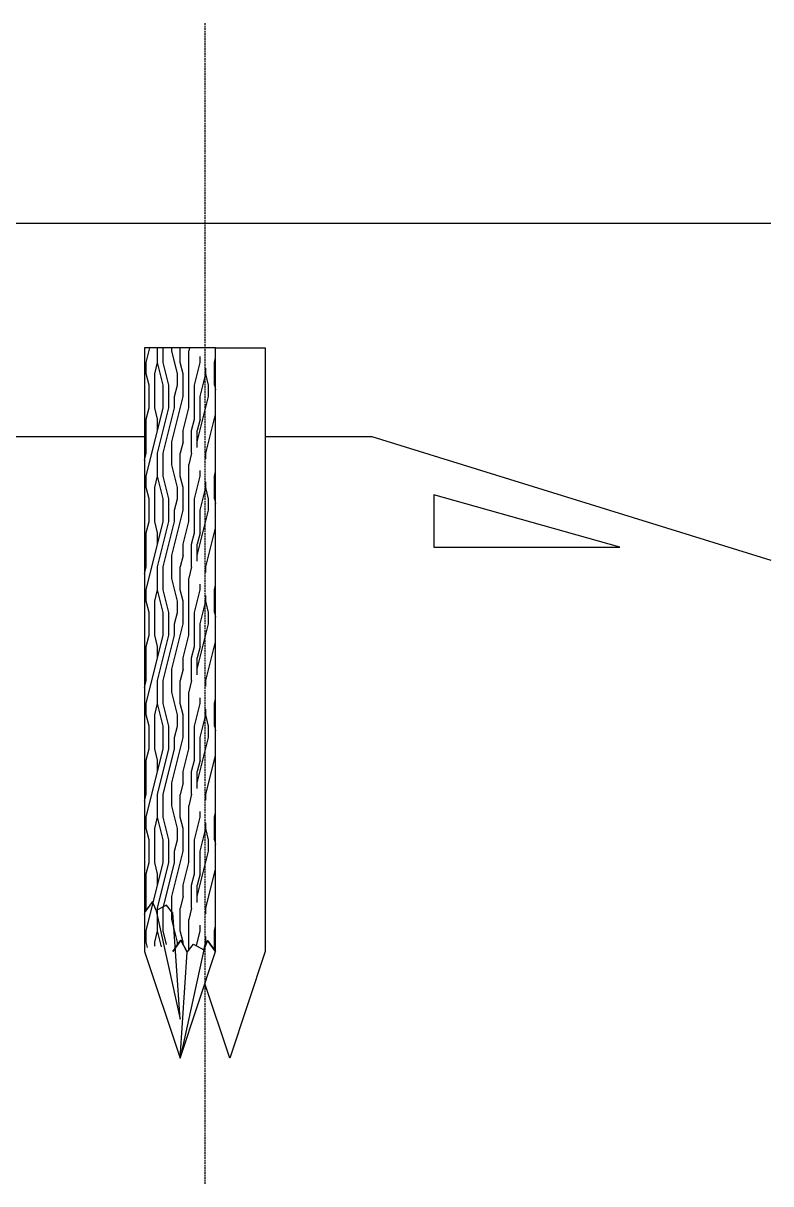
# Model space of a CAD drawing. Extents: x 343299501 to 344531018, y 671200678 to 672446893.
# Drawn here: x 344109712 to 344111818, y 672002395 to 672005662 of the extents above; entities that cross this region are included whole.
import ezdxf

# ---------------------------------------------------------------- set-up
doc = ezdxf.new("R2010")
doc.units = 0
doc.header["$LTSCALE"] = 10
doc.header["$MEASUREMENT"] = 0
doc.linetypes.add('DASH', pattern=[0.35, 0.25, -0.1])
for name, color, linetype in [('0-4', 4, 'Continuous'), ('00-填充', 8, 'Continuous'), ('00-景观', 4, 'Continuous'), ('DIM_ELEV', 3, 'Continuous')]:
    doc.layers.add(name, color=color, linetype=linetype)

msp = doc.modelspace()

# ---------------------------------------------------------------- hatches: boundary and pattern name
at = {"layer": '00-填充'}
h = msp.add_hatch(dxfattribs=at)
h.set_pattern_fill('木纹02', color=256, scale=80, angle=90, style=0)
h.set_pattern_definition([(90, (344110258.53, 672003779.2), (-320, 1e-14), [64, -96, 32, -128]), (90, (344110250.53, 672004003.2), (-320, 1e-14), [64, -256]), (90, (344110234.53, 672003971.2), (-320, 1e-14), [32, -288]), (90, (344110226.53, 672003795.2), (-320, 1e-14), [16, -224, 16, -64]), (90, (344110210.53, 672003907.2), (-320, 1e-14), [64, -96, 16, -144]), (90, (344110202.53, 672003827.2), (-320, 1e-14), [48, -272]), (90, (344110194.53, 672003907.2), (-320, 1e-14), [96, -224]), (90, (344110186.53, 672003811.2), (-320, 1e-14), [64, -256]), (90, (344110178.53, 672003939.2), (-320, 1e-14), [160, -160]), (90, (344110162.53, 672003843.2), (-320, 1e-14), [32, -96, 64, -128]), (90, (344110154.53, 672004067.2), (-320, 1e-14), [64, -256]), (90, (344110146.53, 672004003.2), (-320, 1e-14), [32, -288]), (90, (344110138.53, 672003939.2), (-320, 1e-14), [32, -288]), (90, (344110130.53, 672003779.2), (-320, 1e-14), [64, -256]), (90, (344110122.53, 672003939.2), (-320, 1e-14), [64, -256]), (90, (344110106.53, 672003939.2), (-320, 1e-14), [64, -64, 64, -128]), (90, (344110090.53, 672003875.2), (-320, 1e-14), [32, -160, 64, -64]), (90, (344110082.53, 672003939.2), (-320, 1e-14), [96, -224]), (90, (344110066.53, 672003939.2), (-320, 1e-14), [64, -256]), (90, (344110058.53, 672003811.2), (-320, 1e-14), [96, -128, 32, -64]), (90, (344110042.53, 672003811.2), (-320, 1e-14), [160, -160]), (90, (344110034.53, 672004003.2), (-320, 1e-14), [32, -288]), (90, (344110026.53, 672003907.2), (-320, 1e-14), [64, -256]), (90, (344110018.53, 672003843.2), (-320, 1e-14), [32, -128, 32, -128]), (90, (344110010.53, 672003811.2), (-320, 1e-14), [32, -96, 64, -128]), (90, (344110002.53, 672003875.2), (-320, 1e-14), [32, -160, 32, -96]), (90, (344109994.53, 672003939.2), (-320, 1e-14), [96, -224]), (90, (344109978.53, 672003811.2), (-320, 1e-14), [64, -256]), (90, (344109970.53, 672003971.2), (-320, 1e-14), [32, -288]), (90, (344109962.53, 672004035.2), (-320, 1e-14), [32, -288]), (104.036, (344110234.526, 672004003.21), (1e-08, 320), [32.96, -1286.434]), (104.036, (344110162.526, 672004035.21), (1e-08, 320), [32.96, -1286.434]), (104.036, (344109970.526, 672004003.21), (1e-08, 320), [32.96, -1286.434]), (104.036, (344110090.526, 672003907.21), (1e-08, 320), [32.96, -1286.434]), (104.036, (344110042.526, 672003971.21), (1e-08, 320), [32.96, -1286.434]), (104.036, (344110066.526, 672004003.21), (1e-08, 320), [32.96, -1286.434]), (104.036, (344110010.526, 672003843.21), (1e-08, 320), [32.96, -1286.434]), (104.036, (344110026.526, 672003971.21), (1e-08, 320), [32.96, -1286.434]), (104.036, (344110146.526, 672004035.21), (1e-08, 320), [65.92, -1253.474]), (104.036, (344110122.526, 672004003.21), (1e-08, 320), [65.92, -1253.474]), (104.036, (344110106.526, 672004003.21), (1e-08, 320), [65.92, -1253.474]), (255.964, (344110210.526, 672003907.21), (1e-08, -320), [32.96, -65.92, 32.96, -1187.554]), (255.964, (344110162.526, 672003843.21), (1e-08, -320), [32.96, -1286.434]), (255.964, (344110018.526, 672003843.21), (1e-08, -320), [65.92, -1253.474]), (284.036, (344110250.526, 672004003.21), (-1e-08, -320), [32.96, -1286.434]), (75.964, (344110250.526, 672004067.21), (-1e-08, 320), [32.96, -1286.434]), (75.964, (344110138.526, 672003971.21), (-1e-08, 320), [32.96, -1286.434]), (75.964, (344110082.526, 672004035.21), (-1e-08, 320), [32.96, -1286.434]), (75.964, (344110058.526, 672003907.21), (-1e-08, 320), [32.96, -1286.434]), (75.964, (344110018.526, 672003875.21), (-1e-08, 320), [32.96, -1286.434]), (75.964, (344110002.526, 672003907.21), (-1e-08, 320), [32.96, -1286.434]), (75.964, (344110058.526, 672003907.21), (-1e-08, 320), [32.96, -1286.434]), (75.964, (344110010.526, 672004003.21), (-1e-08, 320), [131.84, -1187.554]), (75.964, (344110226.526, 672003811.21), (-1e-08, 320), [131.84, -1187.554]), (75.964, (344110202.526, 672003843.21), (-1e-08, 320), [131.84, -1187.554]), (75.964, (344110186.526, 672003875.21), (-1e-08, 320), [32.96, -65.92, 65.92, -1154.594]), (75.964, (344110162.526, 672003875.21), (-1e-08, 320), [65.92, -65.92, 65.92, -1121.634]), (75.964, (344110130.526, 672003843.21), (-1e-08, 320), [131.84, -1187.554]), (75.964, (344110106.526, 672003811.21), (-1e-08, 320), [131.84, -1187.554]), (75.964, (344110090.526, 672003811.21), (-1e-08, 320), [131.84, -1187.554]), (75.964, (344109994.526, 672004035.21), (-1e-08, 320), [32.96, -1286.434]), (75.964, (344109962.526, 672004067.21), (-6e-05, 320), [65.92, -1253.474]), (75.964, (344109978.526, 672003875.21), (-6e-05, 320), [65.92, -1253.474]), (75.964, (344110258.526, 672003843.21), (-6e-06, 320), [131.84, -1187.554]), (75.964, (344110034.526, 672004035.21), (-6e-06, 320), [98.88, -1220.514]), (75.964, (344110058.526, 672004067.21), (-6e-06, 320), [197.76, -1121.634])])
h.paths.add_polyline_path([(344110054, 672004748.7), (344110254, 672004748.7), (344110254, 672003048.7), (344110231.5, 672003079.8), (344110220.8, 672003054), (344110192.1, 672003069.5), (344110174.1, 672003046.9), (344110156.1, 672003080.5), (344110133.2, 672003047.6), (344110115.8, 672003069.5), (344110087.1, 672003054), (344110076.4, 672003079.8), (344110054, 672003048.7)])

# ---------------------------------------------------------------- linework, layer by layer
at = {"color": 1, "linetype": 'DASH', "ltscale": 2}
msp.add_lwpolyline([(344110224, 672005662), (344110224, 672002395.2)], dxfattribs=at)
at = {"color": 5}
msp.add_lwpolyline([(344111818.2, 672005098.7), (344108224, 672005098.7)], dxfattribs=at)
at = {"color": 4}
msp.add_lwpolyline([(344110394, 672004498.7), (344110694, 672004498.7), (344111818.2, 672004150.4)], dxfattribs=at)
at = {"layer": '0-4'}
msp.add_lwpolyline([(344108144, 672004498.7), (344110054, 672004498.7)], dxfattribs=at)
at = {"layer": '00-景观'}
for points in [[(344110220.8, 672003054), (344110154, 672002748.7), (344110254, 672003048.7), (344110254, 672004748.7), (344110054, 672004748.7), (344110054, 672003048.7), (344110154, 672002748.7), (344110174.1, 672003046.9), (344110156.1, 672003080.5), (344110134, 672003048.7), (344110156.1, 672003080.5), (344110174.1, 672003046.9), (344110192.1, 672003069.5), (344110220.8, 672003054), (344110231.5, 672003079.8), (344110254, 672003048.7), (344110231.5, 672003079.8), (344110220.8, 672003054)], [(344110134.1, 672003156.5), (344110115.8, 672003179.5), (344110087.1, 672003164), (344110076.4, 672003189.8), (344110054, 672003158.7)], [(344110087.1, 672003163.9), (344110154, 672002858.7), (344110134, 672003158.7)]]:
    msp.add_lwpolyline(points, dxfattribs=at)
at = {"layer": '00-景观', "color": 8}
msp.add_lwpolyline([(344110254, 672004748.7), (344110394, 672004748.7), (344110394, 672003048.7), (344110294, 672002748.7), (344110224, 672002958.7)], dxfattribs=at)
at = {"layer": 'DIM_ELEV'}
msp.add_lwpolyline([(344110868.7, 672004334.2), (344110868.7, 672004187.6), (344111392.6, 672004187.6), (344110868.7, 672004334.2)], dxfattribs=at)

doc.saveas('drawing.dxf')
